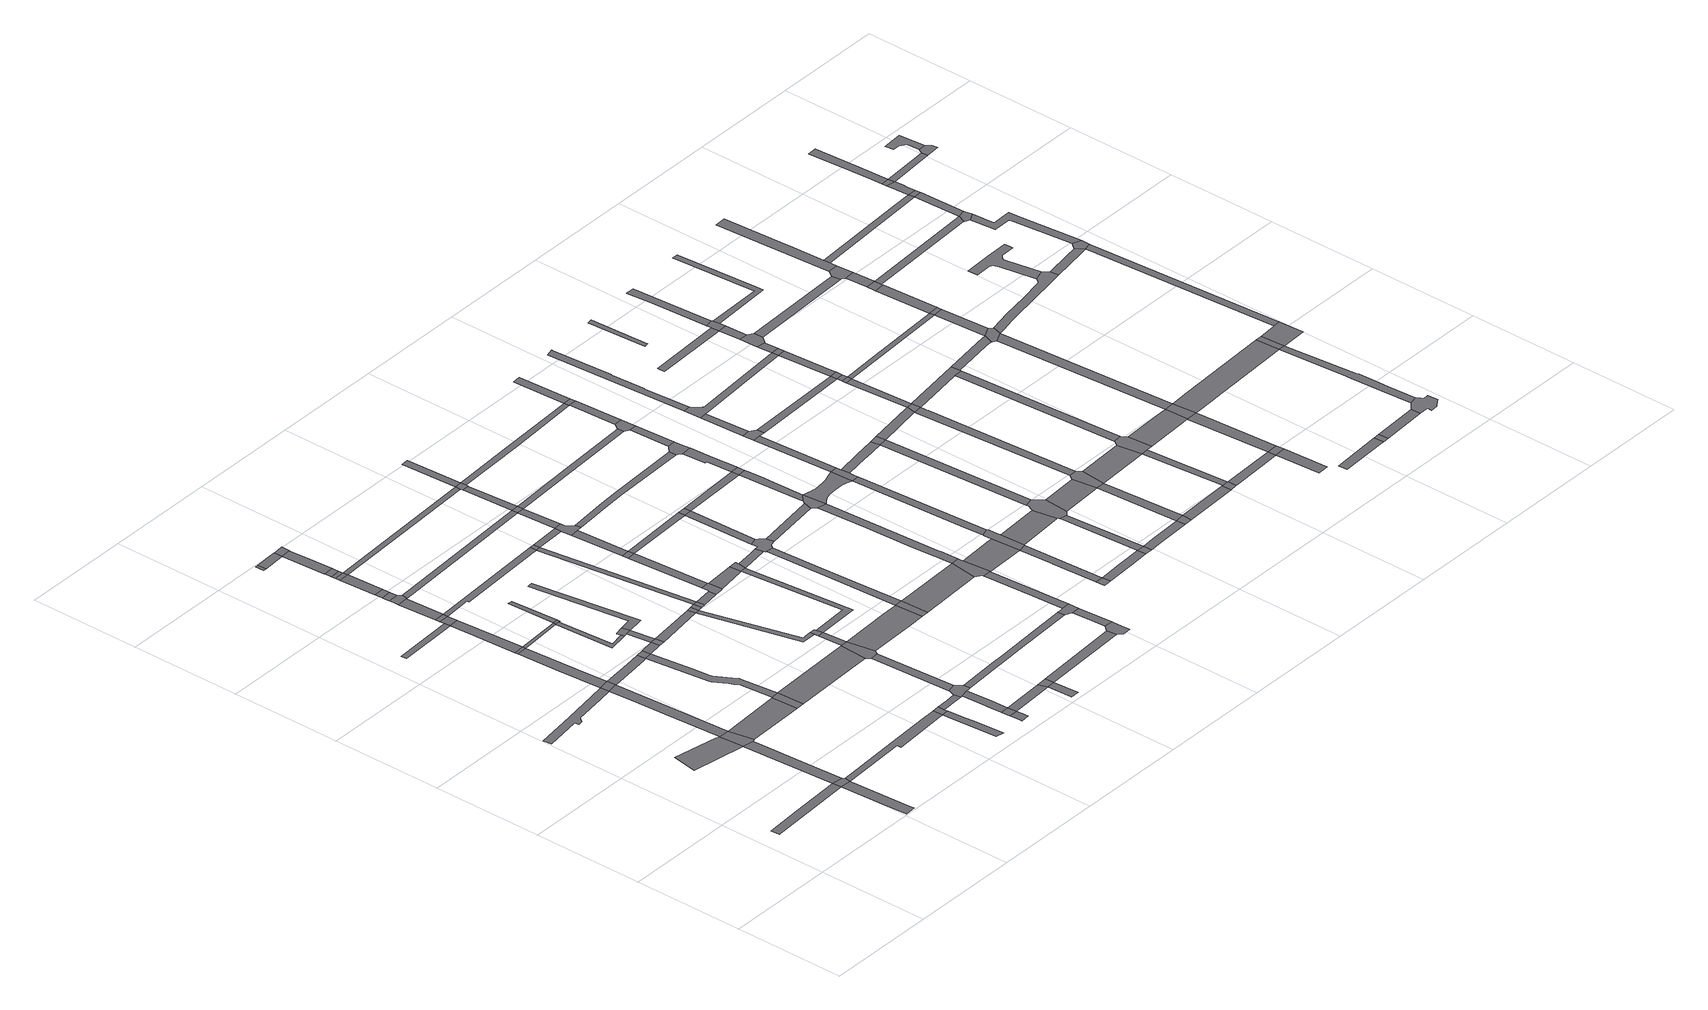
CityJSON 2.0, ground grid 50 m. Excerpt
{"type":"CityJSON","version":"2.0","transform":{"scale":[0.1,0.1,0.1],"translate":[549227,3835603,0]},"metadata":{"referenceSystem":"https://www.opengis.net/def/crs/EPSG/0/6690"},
"CityObjects":{
"road1":{"type":"Road","attributes":{"RoadStructureAttribute.sectionType":"1"},"geometry":[{"type":"MultiSurface","lod":"1","boundaries":[[[0,1,2,3,4,5]]]}]},
"road2":{"type":"Road","geometry":[{"type":"MultiSurface","lod":"1","boundaries":[[[5,6,7,8,9,10,11,12]]]}]},
"road3":{"type":"Road","attributes":{"RoadStructureAttribute.sectionType":"1"},"geometry":[{"type":"MultiSurface","lod":"1","boundaries":[[[13,14,15,16,17,18]]]}]},
"road4":{"type":"Road","geometry":[{"type":"MultiSurface","lod":"1","boundaries":[[[0,5,12,19,20,21]]]}]},
"road5":{"type":"Road","geometry":[{"type":"MultiSurface","lod":"1","boundaries":[[[22,23,24,25,26,27,28,29,30,31,32,33]]]}]},
"road6":{"type":"Road","attributes":{"RoadStructureAttribute.sectionType":"1"},"geometry":[{"type":"MultiSurface","lod":"1","boundaries":[[[17,34,35,0,21,36,37,38,39]]]}]},
"road7":{"type":"Road","geometry":[{"type":"MultiSurface","lod":"1","boundaries":[[[18,17,39,40,41,42]]]}]},
"road8":{"type":"Road","attributes":{"RoadStructureAttribute.sectionType":"1"},"geometry":[{"type":"MultiSurface","lod":"1","boundaries":[[[43,44,45,46,33,47,48,49,18,42]]]}]},
"road9":{"type":"Road","geometry":[{"type":"MultiSurface","lod":"1","boundaries":[[[50,22,33,46,51]]]}]},
"road10":{"type":"Road","attributes":{"RoadStructureAttribute.sectionType":"1"},"geometry":[{"type":"MultiSurface","lod":"1","boundaries":[[[52,53,54,55]]]}]},
"road11":{"type":"Road","attributes":{"RoadStructureAttribute.sectionType":"1"},"geometry":[{"type":"MultiSurface","lod":"1","boundaries":[[[56,42,41,57]]]}]},
"road12":{"type":"Road","attributes":{"RoadStructureAttribute.sectionType":"1"},"geometry":[{"type":"MultiSurface","lod":"1","boundaries":[[[58,59,60,61,22,50]]]}]},
"road13":{"type":"Road","attributes":{"RoadStructureAttribute.sectionType":"1"},"geometry":[{"type":"MultiSurface","lod":"1","boundaries":[[[62,63,64,65,19,12,66,67,68,69,70,71,72,73]]]}]},
"road14":{"type":"Road","geometry":[{"type":"MultiSurface","lod":"1","boundaries":[[[74,75,60,59]]]}]},
"road15":{"type":"Road","attributes":{"RoadStructureAttribute.sectionType":"1"},"geometry":[{"type":"MultiSurface","lod":"1","boundaries":[[[76,77,50,51,78,79]]]}]},
"road16":{"type":"Road","attributes":{"RoadStructureAttribute.sectionType":"1"},"geometry":[{"type":"MultiSurface","lod":"1","boundaries":[[[80,81,55,82,83,75,74]]]}]},
"road17":{"type":"Road","geometry":[{"type":"MultiSurface","lod":"1","boundaries":[[[84,85,86,87,52,55,81]]]}]},
"road18":{"type":"Road","geometry":[{"type":"MultiSurface","lod":"1","boundaries":[[[88,89,56,57,90]]]}]},
"road19":{"type":"Road","geometry":[{"type":"MultiSurface","lod":"1","boundaries":[[[91,92,86,85]]]}]},
"road20":{"type":"Road","attributes":{"RoadStructureAttribute.sectionType":"1"},"geometry":[{"type":"MultiSurface","lod":"1","boundaries":[[[93,94,95,96,92,91]]]}]},
"road21":{"type":"Road","attributes":{"RoadStructureAttribute.sectionType":"1"},"geometry":[{"type":"MultiSurface","lod":"1","boundaries":[[[97,74,59,98]]]}]},
"road22":{"type":"Road","attributes":{"RoadStructureAttribute.sectionType":"1"},"geometry":[{"type":"MultiSurface","lod":"1","boundaries":[[[99,100,101,102,103,104,105,79,106,107,108,109,110,111,89,88]]]}]},
"road23":{"type":"Road","geometry":[{"type":"MultiSurface","lod":"1","boundaries":[[[112,113,114,115]]]}]},
"road24":{"type":"Road","geometry":[{"type":"MultiSurface","lod":"1","boundaries":[[[116,117,118,119,96,95,120,121]]]}]},
"road25":{"type":"Road","attributes":{"RoadStructureAttribute.sectionType":"1"},"geometry":[{"type":"MultiSurface","lod":"1","boundaries":[[[122,123,124,118,117]]]}]},
"road26":{"type":"Road","geometry":[{"type":"MultiSurface","lod":"1","boundaries":[[[125,126,123,122]]]}]},
"road27":{"type":"Road","geometry":[{"type":"MultiSurface","lod":"1","boundaries":[[[127,76,79,105]]]}]},
"road28":{"type":"Road","attributes":{"RoadStructureAttribute.sectionType":"1"},"geometry":[{"type":"MultiSurface","lod":"1","boundaries":[[[128,129,130,131,126,125]]]}]},
"road29":{"type":"Road","attributes":{"RoadStructureAttribute.sectionType":"1"},"geometry":[{"type":"MultiSurface","lod":"1","boundaries":[[[132,112,115,133]]]}]},
"road30":{"type":"Road","geometry":[{"type":"MultiSurface","lod":"1","boundaries":[[[134,135,131,130]]]}]},
"road31":{"type":"Road","attributes":{"RoadStructureAttribute.sectionType":"1"},"geometry":[{"type":"MultiSurface","lod":"1","boundaries":[[[136,137,135,134,138]]]}]},
"road32":{"type":"Road","geometry":[{"type":"MultiSurface","lod":"1","boundaries":[[[139,140,137,136]]]}]},
"road33":{"type":"Road","attributes":{"RoadStructureAttribute.sectionType":"1"},"geometry":[{"type":"MultiSurface","lod":"1","boundaries":[[[141,127,105,142]]]}]},
"road34":{"type":"Road","attributes":{"RoadStructureAttribute.sectionType":"1"},"geometry":[{"type":"MultiSurface","lod":"1","boundaries":[[[143,144,145,73,146,147,148,149]]]}]},
"road35":{"type":"Road","attributes":{"RoadStructureAttribute.sectionType":"1"},"geometry":[{"type":"MultiSurface","lod":"1","boundaries":[[[98,150,151,152,153,154,155,156]]]}]},
"road36":{"type":"Road","geometry":[{"type":"MultiSurface","lod":"1","boundaries":[[[157,158,97,98,156]]]}]},
"road37":{"type":"Road","attributes":{"RoadStructureAttribute.sectionType":"1"},"geometry":[{"type":"MultiSurface","lod":"1","boundaries":[[[159,160,133,161,140,139]]]}]},
"road38":{"type":"Road","geometry":[{"type":"MultiSurface","lod":"1","boundaries":[[[162,62,73,145,163]]]}]},
"road39":{"type":"Road","geometry":[{"type":"MultiSurface","lod":"1","boundaries":[[[164,141,142,165]]]}]},
"road40":{"type":"Road","geometry":[{"type":"MultiSurface","lod":"1","boundaries":[[[166,167,168,97,158]]]}]},
"road41":{"type":"Road","geometry":[{"type":"MultiSurface","lod":"1","boundaries":[[[169,170,132,133,160,171]]]}]},
"road42":{"type":"Road","attributes":{"RoadStructureAttribute.sectionType":"1"},"geometry":[{"type":"MultiSurface","lod":"1","boundaries":[[[172,173,141,164]]]}]},
"road43":{"type":"Road","geometry":[{"type":"MultiSurface","lod":"1","boundaries":[[[174,175,176,177,153,152,173,172]]]}]},
"road44":{"type":"Road","attributes":{"RoadStructureAttribute.sectionType":"1"},"geometry":[{"type":"MultiSurface","lod":"1","boundaries":[[[178,179,88,90,180]]]}]},
"road45":{"type":"Road","attributes":{"RoadStructureAttribute.sectionType":"1"},"geometry":[{"type":"MultiSurface","lod":"1","boundaries":[[[181,182,162,163,183,184]]]}]},
"road46":{"type":"Road","attributes":{"RoadStructureAttribute.sectionType":"1"},"geometry":[{"type":"MultiSurface","lod":"1","boundaries":[[[185,186,187,188,189,190,191]]]}]},
"road47":{"type":"Road","geometry":[{"type":"MultiSurface","lod":"1","boundaries":[[[192,193,188,187]]]}]},
"road48":{"type":"Road","attributes":{"RoadStructureAttribute.sectionType":"1"},"geometry":[{"type":"MultiSurface","lod":"1","boundaries":[[[194,195,196,197,198,199,193,192]]]}]},
"road49":{"type":"Road","attributes":{"RoadStructureAttribute.sectionType":"1"},"geometry":[{"type":"MultiSurface","lod":"1","boundaries":[[[200,201,91,85,202,203,204,205]]]}]},
"road50":{"type":"Road","attributes":{"RoadStructureAttribute.sectionType":"1"},"geometry":[{"type":"MultiSurface","lod":"1","boundaries":[[[206,207,164,165,208]]]}]},
"road51":{"type":"Road","attributes":{"RoadStructureAttribute.sectionType":"1"},"geometry":[{"type":"MultiSurface","lod":"1","boundaries":[[[209,210,211,212,213,214,215,174,172]]]}]},
"road52":{"type":"Road","geometry":[{"type":"MultiSurface","lod":"1","boundaries":[[[216,217,218,219,220,221,222,223,181,184,197,196,224,225,226]]]}]},
"road53":{"type":"Road","attributes":{"RoadStructureAttribute.sectionType":"1"},"geometry":[{"type":"MultiSurface","lod":"1","boundaries":[[[227,228,220,219]]]}]},
"road54":{"type":"Road","attributes":{"RoadStructureAttribute.sectionType":"1"},"geometry":[{"type":"MultiSurface","lod":"1","boundaries":[[[229,192,187,230,231,232,233]]]}]},
"road55":{"type":"Road","geometry":[{"type":"MultiSurface","lod":"1","boundaries":[[[234,206,208,235]]]}]},
"road56":{"type":"Road","attributes":{"RoadStructureAttribute.sectionType":"1"},"geometry":[{"type":"MultiSurface","lod":"1","boundaries":[[[236,121,120,237]]]}]},
"road57":{"type":"Road","geometry":[{"type":"MultiSurface","lod":"1","boundaries":[[[238,178,180,239,228,227,240,241,242,243]]]}]},
"road58":{"type":"Road","attributes":{"RoadStructureAttribute.sectionType":"1"},"geometry":[{"type":"MultiSurface","lod":"1","boundaries":[[[244,235,208,245,246,247]]]}]},
"road59":{"type":"Road","attributes":{"RoadStructureAttribute.sectionType":"1"},"geometry":[{"type":"MultiSurface","lod":"1","boundaries":[[[248,234,235,249,250]]]}]},
"road60":{"type":"Road","attributes":{"RoadStructureAttribute.sectionType":"1"},"geometry":[{"type":"MultiSurface","lod":"1","boundaries":[[[251,252,238,243]]]}]},
"road61":{"type":"Road","geometry":[{"type":"MultiSurface","lod":"1","boundaries":[[[253,248,250,254]]]}]},
"road62":{"type":"Road","geometry":[{"type":"MultiSurface","lod":"1","boundaries":[[[255,256,257,247,246,252,251,258]]]}]},
"road63":{"type":"Road","geometry":[{"type":"MultiSurface","lod":"1","boundaries":[[[259,260,261,262,263,233]]]}]},
"road64":{"type":"Road","attributes":{"RoadStructureAttribute.sectionType":"1"},"geometry":[{"type":"MultiSurface","lod":"1","boundaries":[[[264,134,130,265,266]]]}]},
"road65":{"type":"Road","geometry":[{"type":"MultiSurface","lod":"1","boundaries":[[[267,229,233,263]]]}]},
"road66":{"type":"Road","attributes":{"RoadStructureAttribute.sectionType":"1"},"geometry":[{"type":"MultiSurface","lod":"1","boundaries":[[[268,253,254,269]]]}]},
"road67":{"type":"Road","attributes":{"RoadStructureAttribute.sectionType":"1"},"geometry":[{"type":"MultiSurface","lod":"1","boundaries":[[[270,205,248,253]]]}]},
"road68":{"type":"Road","geometry":[{"type":"MultiSurface","lod":"1","boundaries":[[[271,272,201,200,205,270]]]}]},
"road69":{"type":"Road","geometry":[{"type":"MultiSurface","lod":"1","boundaries":[[[273,274,275,276,268,269,277,278,279]]]}]},
"road70":{"type":"Road","attributes":{"RoadStructureAttribute.sectionType":"1"},"geometry":[{"type":"MultiSurface","lod":"1","boundaries":[[[280,281,243,242,282,283]]]}]},
"road71":{"type":"Road","attributes":{"RoadStructureAttribute.sectionType":"1"},"geometry":[{"type":"MultiSurface","lod":"1","boundaries":[[[284,285,275,274]]]}]},
"road72":{"type":"Road","attributes":{"RoadStructureAttribute.sectionType":"1"},"geometry":[{"type":"MultiSurface","lod":"1","boundaries":[[[286,287,288,258,251,289,290,291]]]}]},
"road73":{"type":"Road","attributes":{"RoadStructureAttribute.sectionType":"1"},"geometry":[{"type":"MultiSurface","lod":"1","boundaries":[[[292,293,294,295,226,225,296,297,298,299,300]]]}]},
"road74":{"type":"Road","attributes":{"RoadStructureAttribute.sectionType":"1"},"geometry":[{"type":"MultiSurface","lod":"1","boundaries":[[[301,272,271,270,302]]]}]},
"road75":{"type":"Road","geometry":[{"type":"MultiSurface","lod":"1","boundaries":[[[303,304,285,284]]]}]},
"road76":{"type":"Road","attributes":{"RoadStructureAttribute.sectionType":"1"},"geometry":[{"type":"MultiSurface","lod":"1","boundaries":[[[305,279,278,306,286]]]}]},
"road77":{"type":"Road","attributes":{"RoadStructureAttribute.sectionType":"1"},"geometry":[{"type":"MultiSurface","lod":"1","boundaries":[[[307,308,304,303]]]}]},
"road78":{"type":"Road","attributes":{"RoadStructureAttribute.sectionType":"1"},"geometry":[{"type":"MultiSurface","lod":"1","boundaries":[[[309,267,263,310]]]}]},
"road79":{"type":"Road","geometry":[{"type":"MultiSurface","lod":"1","boundaries":[[[311,312,301,302,308,307,313,314,315]]]}]},
"road80":{"type":"Road","geometry":[{"type":"MultiSurface","lod":"1","boundaries":[[[316,280,283,317]]]}]},
"road81":{"type":"Road","geometry":[{"type":"MultiSurface","lod":"1","boundaries":[[[318,319,320,321,305,286,291,322]]]}]},
"road82":{"type":"Road","attributes":{"RoadStructureAttribute.sectionType":"1"},"geometry":[{"type":"MultiSurface","lod":"1","boundaries":[[[237,301,312,323]]]}]},
"road83":{"type":"Road","geometry":[{"type":"MultiSurface","lod":"1","boundaries":[[[324,236,237,323]]]}]},
"road84":{"type":"Road","attributes":{"RoadStructureAttribute.sectionType":"1"},"geometry":[{"type":"MultiSurface","lod":"1","boundaries":[[[325,236,324,326]]]}]},
"road85":{"type":"Road","attributes":{"RoadStructureAttribute.sectionType":"1"},"geometry":[{"type":"MultiSurface","lod":"1","boundaries":[[[327,328,322,291,329,330,331,332,333,334]]]}]},
"road86":{"type":"Road","attributes":{"RoadStructureAttribute.sectionType":"1"},"geometry":[{"type":"MultiSurface","lod":"1","boundaries":[[[335,336,280,316,337,338,339]]]}]},
"road87":{"type":"Road","attributes":{"RoadStructureAttribute.sectionType":"1"},"geometry":[{"type":"MultiSurface","lod":"1","boundaries":[[[340,341,303,284,342,343]]]}]},
"road88":{"type":"Road","geometry":[{"type":"MultiSurface","lod":"1","boundaries":[[[344,264,266,325,326,345]]]}]},
"road89":{"type":"Road","attributes":{"RoadStructureAttribute.sectionType":"1"},"geometry":[{"type":"MultiSurface","lod":"1","boundaries":[[[346,347,264,344]]]}]},
"road90":{"type":"Road","attributes":{"RoadStructureAttribute.sectionType":"1"},"geometry":[{"type":"MultiSurface","lod":"1","boundaries":[[[348,349,350,316,317,351]]]}]},
"road91":{"type":"Road","geometry":[{"type":"MultiSurface","lod":"1","boundaries":[[[352,353,309,310,354,355,356,357]]]}]},
"road92":{"type":"Road","geometry":[{"type":"MultiSurface","lod":"1","boundaries":[[[358,359,360,361,362,363,364,327,334,365,366,335,339,367,368,369,370,371]]]}]},
"road93":{"type":"Road","attributes":{"RoadStructureAttribute.sectionType":"1"},"geometry":[{"type":"MultiSurface","lod":"1","boundaries":[[[372,373,374,375,376,352,357]]]}]},
"road94":{"type":"Road","attributes":{"RoadStructureAttribute.sectionType":"1"},"geometry":[{"type":"MultiSurface","lod":"1","boundaries":[[[377,343,361,360]]]}]},
"road95":{"type":"Road","geometry":[{"type":"MultiSurface","lod":"1","boundaries":[[[378,379,380,292,300,381,373,372]]]}]},
"road96":{"type":"Road","geometry":[{"type":"MultiSurface","lod":"1","boundaries":[[[382,340,343,377]]]}]},
"road97":{"type":"Road","attributes":{"RoadStructureAttribute.sectionType":"1"},"geometry":[{"type":"MultiSurface","lod":"1","boundaries":[[[383,384,385,379,378,386,387]]]}]},
"road98":{"type":"Road","attributes":{"RoadStructureAttribute.sectionType":"1"},"geometry":[{"type":"MultiSurface","lod":"1","boundaries":[[[388,389,390,315,314,391,392,393]]]}]},
"road99":{"type":"Road","geometry":[{"type":"MultiSurface","lod":"1","boundaries":[[[394,395,348,351,396,397,383,387,398]]]}]},
"road100":{"type":"Road","attributes":{"RoadStructureAttribute.sectionType":"1"},"geometry":[{"type":"MultiSurface","lod":"1","boundaries":[[[399,400,371,370,401,402]]]}]},
"road101":{"type":"Road","attributes":{"RoadStructureAttribute.sectionType":"1"},"geometry":[{"type":"MultiSurface","lod":"1","boundaries":[[[403,404,324,323,405,406,407]]]}]},
"road102":{"type":"Road","attributes":{"RoadStructureAttribute.sectionType":"1"},"geometry":[{"type":"MultiSurface","lod":"1","boundaries":[[[408,382,377,409]]]}]},
"road103":{"type":"Road","attributes":{"RoadStructureAttribute.sectionType":"1"},"geometry":[{"type":"MultiSurface","lod":"1","boundaries":[[[410,411,412,413,414,348,395,415,416,417]]]}]},
"road104":{"type":"Road","attributes":{"RoadStructureAttribute.sectionType":"1"},"geometry":[{"type":"MultiSurface","lod":"1","boundaries":[[[418,419,420,344,345,421,422]]]}]},
"road105":{"type":"Road","attributes":{"RoadStructureAttribute.sectionType":"7"},"geometry":[{"type":"MultiSurface","lod":"1","boundaries":[[[423,424,398,387,425,426]]]}]},
"road106":{"type":"Road","geometry":[{"type":"MultiSurface","lod":"1","boundaries":[[[427,428,429,430,431]]]}]},
"road107":{"type":"Road","attributes":{"RoadStructureAttribute.sectionType":"1"},"geometry":[{"type":"MultiSurface","lod":"1","boundaries":[[[432,426,433,434,428,427]]]}]},
"road108":{"type":"Road","geometry":[{"type":"MultiSurface","lod":"1","boundaries":[[[435,436,399,402,410,417]]]}]},
"road109":{"type":"Road","attributes":{"RoadStructureAttribute.sectionType":"1"},"geometry":[{"type":"MultiSurface","lod":"1","boundaries":[[[437,438,439,440,409,441,442,436,435]]]}]},
"road110":{"type":"Road","geometry":[{"type":"MultiSurface","lod":"1","boundaries":[[[443,444,445,446,447,448,449,450,451,423,426,432,452,453,454]]]}]},
"road111":{"type":"Road","attributes":{"RoadStructureAttribute.sectionType":"1"},"geometry":[{"type":"MultiSurface","lod":"1","boundaries":[[[455,456,457,458,427,431,459,460]]]}]},
"road112":{"type":"Road","geometry":[{"type":"MultiSurface","lod":"1","boundaries":[[[461,408,409,440]]]}]},
"road113":{"type":"Road","attributes":{"RoadStructureAttribute.sectionType":"1"},"geometry":[{"type":"MultiSurface","lod":"1","boundaries":[[[462,463,464,465,466,467,408,461]]]}]},
"road114":{"type":"Road","attributes":{"RoadStructureAttribute.sectionType":"7"},"geometry":[{"type":"MultiSurface","lod":"1","boundaries":[[[468,469,470,471,472,473,474,475,476,477,478,479,480,435,417,481,482,483,484,485,486,487,488,489,490,491,492,493,494,495,496,497]]]}]},
"road115":{"type":"Road","geometry":[{"type":"MultiSurface","lod":"1","boundaries":[[[498,499,500,501,502,388,393,503,465,464]]]}]},
"road116":{"type":"Road","attributes":{"RoadStructureAttribute.sectionType":"1"},"geometry":[{"type":"MultiSurface","lod":"1","boundaries":[[[504,494,505,506,448,447]]]}]},
"road117":{"type":"Road","attributes":{"RoadStructureAttribute.sectionType":"1"},"geometry":[{"type":"MultiSurface","lod":"1","boundaries":[[[507,454,453,508]]]}]},
"road118":{"type":"Road","attributes":{"RoadStructureAttribute.sectionType":"1"},"geometry":[{"type":"MultiSurface","lod":"1","boundaries":[[[509,510,502,501]]]}]},
"road119":{"type":"Road","geometry":[{"type":"MultiSurface","lod":"1","boundaries":[[[511,455,460,512,513]]]}]},
"road120":{"type":"Road","geometry":[{"type":"MultiSurface","lod":"1","boundaries":[[[514,515,403,407,510,509]]]}]},
"road121":{"type":"Road","geometry":[{"type":"MultiSurface","lod":"1","boundaries":[[[516,497,495,494,504,517,518,519,520]]]}]},
"road122":{"type":"Road","attributes":{"RoadStructureAttribute.sectionType":"1"},"geometry":[{"type":"MultiSurface","lod":"1","boundaries":[[[422,521,515,514,522]]]}]},
"road123":{"type":"Road","attributes":{"RoadStructureAttribute.sectionType":"1"},"geometry":[{"type":"MultiSurface","lod":"1","boundaries":[[[523,511,513,524,525,526]]]}]},
"road124":{"type":"Road","geometry":[{"type":"MultiSurface","lod":"1","boundaries":[[[527,418,422,522]]]}]},
"road125":{"type":"Road","attributes":{"RoadStructureAttribute.sectionType":"1"},"geometry":[{"type":"MultiSurface","lod":"1","boundaries":[[[528,529,530,497,516]]]}]},
"road126":{"type":"Road","attributes":{"RoadStructureAttribute.sectionType":"1"},"geometry":[{"type":"MultiSurface","lod":"1","boundaries":[[[531,532,418,527]]]}]},
"road127":{"type":"Road","geometry":[{"type":"MultiSurface","lod":"1","boundaries":[[[533,534,535,536,537,538,507,508,539,540,523,526,541,542,543,544]]]}]},
"road128":{"type":"Road","attributes":{"RoadStructureAttribute.sectionType":"1"},"geometry":[{"type":"MultiSurface","lod":"1","boundaries":[[[545,546,513,512,547,548]]]}]},
"road129":{"type":"Road","geometry":[{"type":"MultiSurface","lod":"1","boundaries":[[[549,550,530,529,551,552]]]}]},
"road130":{"type":"Road","geometry":[{"type":"MultiSurface","lod":"1","boundaries":[[[553,554,555,550,549]]]}]},
"road131":{"type":"Road","attributes":{"RoadStructureAttribute.sectionType":"1"},"geometry":[{"type":"MultiSurface","lod":"1","boundaries":[[[556,557,520,519,558,559,560]]]}]},
"road132":{"type":"Road","attributes":{"RoadStructureAttribute.sectionType":"1"},"geometry":[{"type":"MultiSurface","lod":"1","boundaries":[[[561,560,536,535]]]}]},
"road133":{"type":"Road","attributes":{"RoadStructureAttribute.sectionType":"1"},"geometry":[{"type":"MultiSurface","lod":"1","boundaries":[[[562,544,543,563]]]}]},
"road134":{"type":"Road","geometry":[{"type":"MultiSurface","lod":"1","boundaries":[[[564,545,548,565]]]}]},
"road135":{"type":"Road","attributes":{"RoadStructureAttribute.sectionType":"1"},"geometry":[{"type":"MultiSurface","lod":"1","boundaries":[[[566,567,568,569,570,571,572,573,574,575,576]]]}]},
"road136":{"type":"Road","geometry":[{"type":"MultiSurface","lod":"1","boundaries":[[[577,556,560,561]]]}]},
"road137":{"type":"Road","attributes":{"RoadStructureAttribute.sectionType":"1"},"geometry":[{"type":"MultiSurface","lod":"1","boundaries":[[[578,563,545,564]]]}]},
"road138":{"type":"Road","geometry":[{"type":"MultiSurface","lod":"1","boundaries":[[[579,580,581,562,563,578,582,583,584,585]]]}]},
"road139":{"type":"Road","attributes":{"RoadStructureAttribute.sectionType":"1"},"geometry":[{"type":"MultiSurface","lod":"1","boundaries":[[[586,564,565,587]]]}]},
"road140":{"type":"Road","attributes":{"RoadStructureAttribute.sectionType":"1"},"geometry":[{"type":"MultiSurface","lod":"1","boundaries":[[[588,552,551,589]]]}]},
"road141":{"type":"Road","attributes":{"RoadStructureAttribute.sectionType":"1"},"geometry":[{"type":"MultiSurface","lod":"1","boundaries":[[[590,591,577,561,592,593]]]}]},
"road142":{"type":"Road","attributes":{"RoadStructureAttribute.sectionType":"1"},"geometry":[{"type":"MultiSurface","lod":"1","boundaries":[[[594,595,596,597,576,575,555,554,598,599,600]]]}]},
"road143":{"type":"Road","attributes":{"RoadStructureAttribute.sectionType":"1"},"geometry":[{"type":"MultiSurface","lod":"1","boundaries":[[[601,602,603,604,593,605,579,585]]]}]},
"road144":{"type":"Road","attributes":{"RoadStructureAttribute.sectionType":"1"},"geometry":[{"type":"MultiSurface","lod":"1","boundaries":[[[606,582,578,607,608]]]}]},
"road145":{"type":"Road","geometry":[{"type":"MultiSurface","lod":"1","boundaries":[[[609,610,586,587,611,612]]]}]},
"road146":{"type":"Road","geometry":[{"type":"MultiSurface","lod":"1","boundaries":[[[613,590,593,604]]]}]},
"road147":{"type":"Road","attributes":{"RoadStructureAttribute.sectionType":"1"},"geometry":[{"type":"MultiSurface","lod":"1","boundaries":[[[614,615,616,617,618]]]}]},
"road148":{"type":"Road","attributes":{"RoadStructureAttribute.sectionType":"1"},"geometry":[{"type":"MultiSurface","lod":"1","boundaries":[[[619,620,621,622,623]]]}]},
"road149":{"type":"Road","attributes":{"RoadStructureAttribute.sectionType":"1"},"geometry":[{"type":"MultiSurface","lod":"1","boundaries":[[[624,625,608,610,609]]]}]},
"road150":{"type":"Road","attributes":{"RoadStructureAttribute.sectionType":"1"},"geometry":[{"type":"MultiSurface","lod":"1","boundaries":[[[626,627,628,590,613]]]}]},
"road151":{"type":"Road","geometry":[{"type":"MultiSurface","lod":"1","boundaries":[[[629,630,631,628,627,626]]]}]},
"road152":{"type":"Road","attributes":{"RoadStructureAttribute.sectionType":"1"},"geometry":[{"type":"MultiSurface","lod":"1","boundaries":[[[632,589,631,630,629]]]}]},
"road153":{"type":"Road","geometry":[{"type":"MultiSurface","lod":"1","boundaries":[[[633,588,589,632]]]}]},
"road154":{"type":"Road","geometry":[{"type":"MultiSurface","lod":"1","boundaries":[[[634,635,636,637,638,606,608,625,639,640,641]]]}]},
"road155":{"type":"Road","attributes":{"RoadStructureAttribute.sectionType":"1"},"geometry":[{"type":"MultiSurface","lod":"1","boundaries":[[[642,643,599,588,633]]]}]},
"road156":{"type":"Road","attributes":{"RoadStructureAttribute.sectionType":"1"},"geometry":[{"type":"MultiSurface","lod":"1","boundaries":[[[644,645,646,612,611,647,648]]]}]},
"road157":{"type":"Road","geometry":[{"type":"MultiSurface","lod":"1","boundaries":[[[649,600,599,643]]]}]},
"road158":{"type":"Road","attributes":{"RoadStructureAttribute.sectionType":"1"},"geometry":[{"type":"MultiSurface","lod":"1","boundaries":[[[650,600,649,651]]]}]},
"road159":{"type":"Road","geometry":[{"type":"MultiSurface","lod":"1","boundaries":[[[652,653,613,604,654,655,656,657,658]]]}]},
"road160":{"type":"Road","geometry":[{"type":"MultiSurface","lod":"1","boundaries":[[[659,660,650,651,661,662,663]]]}]},
"road161":{"type":"Road","attributes":{"RoadStructureAttribute.sectionType":"1"},"geometry":[{"type":"MultiSurface","lod":"1","boundaries":[[[657,656,636,635]]]}]},
"road162":{"type":"Road","attributes":{"RoadStructureAttribute.sectionType":"1"},"geometry":[{"type":"MultiSurface","lod":"1","boundaries":[[[664,623,660,659]]]}]},
"road163":{"type":"Road","geometry":[{"type":"MultiSurface","lod":"1","boundaries":[[[665,666,667,619,623,664,668,669]]]}]},
"road164":{"type":"Road","attributes":{"RoadStructureAttribute.sectionType":"1"},"geometry":[{"type":"MultiSurface","lod":"1","boundaries":[[[670,671,672,641,640,673]]]}]},
"road165":{"type":"Road","geometry":[{"type":"MultiSurface","lod":"1","boundaries":[[[674,648,675,676,677,678]]]}]},
"road166":{"type":"Road","attributes":{"RoadStructureAttribute.sectionType":"1"},"geometry":[{"type":"MultiSurface","lod":"1","boundaries":[[[679,680,681,682,683,684,666,665]]]}]},
"road167":{"type":"Road","geometry":[{"type":"MultiSurface","lod":"1","boundaries":[[[685,644,648,674]]]}]},
"road168":{"type":"Road","attributes":{"RoadStructureAttribute.sectionType":"1"},"geometry":[{"type":"MultiSurface","lod":"1","boundaries":[[[673,686,644,685,687]]]}]},
"road169":{"type":"Road","attributes":{"RoadStructureAttribute.sectionType":"1"},"geometry":[{"type":"MultiSurface","lod":"1","boundaries":[[[688,689,629,626,690]]]}]},
"road170":{"type":"Road","geometry":[{"type":"MultiSurface","lod":"1","boundaries":[[[691,670,673,687]]]}]},
"road171":{"type":"Road","attributes":{"RoadStructureAttribute.sectionType":"1"},"geometry":[{"type":"MultiSurface","lod":"1","boundaries":[[[692,693,694,695,696]]]}]},
"road172":{"type":"Road","attributes":{"RoadStructureAttribute.sectionType":"1"},"geometry":[{"type":"MultiSurface","lod":"1","boundaries":[[[697,698,699,652,658,700,701,702]]]}]},
"road173":{"type":"Road","attributes":{"RoadStructureAttribute.sectionType":"1"},"geometry":[{"type":"MultiSurface","lod":"1","boundaries":[[[703,704,705,706,707,708,709,669,668]]]}]},
"road174":{"type":"Road","attributes":{"RoadStructureAttribute.sectionType":"1"},"geometry":[{"type":"MultiSurface","lod":"1","boundaries":[[[710,663,662,711]]]}]},
"road175":{"type":"Road","attributes":{"RoadStructureAttribute.sectionType":"1"},"geometry":[{"type":"MultiSurface","lod":"1","boundaries":[[[712,713,714,670,691]]]}]},
"road176":{"type":"Road","geometry":[{"type":"MultiSurface","lod":"1","boundaries":[[[715,692,696,716]]]}]},
"road177":{"type":"Road","geometry":[{"type":"MultiSurface","lod":"1","boundaries":[[[717,697,702,718,714,713,719]]]}]},
"road178":{"type":"Road","attributes":{"RoadStructureAttribute.sectionType":"1"},"geometry":[{"type":"MultiSurface","lod":"1","boundaries":[[[720,690,721,697,717]]]}]},
"road179":{"type":"Road","geometry":[{"type":"MultiSurface","lod":"1","boundaries":[[[722,717,719]]]}]},
"road180":{"type":"Road","attributes":{"RoadStructureAttribute.sectionType":"1"},"geometry":[{"type":"MultiSurface","lod":"1","boundaries":[[[723,715,716,724]]]}]},
"road181":{"type":"Road","geometry":[{"type":"MultiSurface","lod":"1","boundaries":[[[725,688,690,720]]]}]},
"road182":{"type":"Road","attributes":{"RoadStructureAttribute.sectionType":"1"},"geometry":[{"type":"MultiSurface","lod":"1","boundaries":[[[726,727,728,691,687,729,730,731,732,733]]]}]},
"road183":{"type":"Road","attributes":{"RoadStructureAttribute.sectionType":"1"},"geometry":[{"type":"MultiSurface","lod":"1","boundaries":[[[734,735,688,725]]]}]},
"road184":{"type":"Road","geometry":[{"type":"MultiSurface","lod":"1","boundaries":[[[736,737,735,734,738]]]}]},
"road185":{"type":"Road","attributes":{"RoadStructureAttribute.sectionType":"1"},"geometry":[{"type":"MultiSurface","lod":"1","boundaries":[[[739,740,741,742,737,736]]]}]},
"road186":{"type":"Road","geometry":[{"type":"MultiSurface","lod":"1","boundaries":[[[743,744,745,710,711,746,741,740]]]}]},
"road187":{"type":"Road","geometry":[{"type":"MultiSurface","lod":"1","boundaries":[[[747,748,749,750,751,723,724,752,753,754,755,756,757,758,759]]]}]},
"road188":{"type":"Road","attributes":{"RoadStructureAttribute.sectionType":"1"},"geometry":[{"type":"MultiSurface","lod":"1","boundaries":[[[760,761,762,763,744,743,764,765,766]]]}]},
"road189":{"type":"Road","attributes":{"RoadStructureAttribute.sectionType":"1"},"geometry":[{"type":"MultiSurface","lod":"1","boundaries":[[[767,768,769,770,771,772,773,774,775,719,713,776,777,778,779,780,781,782,783,784,785]]]}]},
"road190":{"type":"Road","attributes":{"RoadStructureAttribute.sectionType":"1"},"geometry":[{"type":"MultiSurface","lod":"1","boundaries":[[[786,787,788,789,790,733,791,792,793,751,750]]]}]},
"road191":{"type":"Road","geometry":[{"type":"MultiSurface","lod":"1","boundaries":[[[794,726,733,790]]]}]},
"road192":{"type":"Road","attributes":{"RoadStructureAttribute.sectionType":"1"},"geometry":[{"type":"MultiSurface","lod":"1","boundaries":[[[795,736,738,796]]]}]},
"road193":{"type":"Road","geometry":[{"type":"MultiSurface","lod":"1","boundaries":[[[797,798,799,794,790,800,801]]]}]},
"road194":{"type":"Road","geometry":[{"type":"MultiSurface","lod":"1","boundaries":[[[802,803,804,805,806,807,808,809,810,811,812,813,814,815,816,817,818,768,767]]]}]},
"road195":{"type":"Road","attributes":{"RoadStructureAttribute.sectionType":"1"},"geometry":[{"type":"MultiSurface","lod":"1","boundaries":[[[819,820,821,766,765,822]]]}]},
"road196":{"type":"Road","geometry":[{"type":"MultiSurface","lod":"1","boundaries":[[[823,824,785,784,825,826,827,828,829]]]}]},
"road197":{"type":"Road","attributes":{"RoadStructureAttribute.sectionType":"1"},"geometry":[{"type":"MultiSurface","lod":"1","boundaries":[[[830,829,798,797]]]}]},
"road198":{"type":"Road","geometry":[{"type":"MultiSurface","lod":"1","boundaries":[[[831,823,829,830,832]]]}]},
"road199":{"type":"Road","geometry":[{"type":"MultiSurface","lod":"1","boundaries":[[[833,795,796,834,835,836]]]}]},
"road200":{"type":"Road","attributes":{"RoadStructureAttribute.sectionType":"1"},"geometry":[{"type":"MultiSurface","lod":"1","boundaries":[[[837,838,839,840,836,835,841,842,843,844,845,846,847,848,831,832]]]}]},
"road201":{"type":"Road","attributes":{"RoadStructureAttribute.sectionType":"1"},"geometry":[{"type":"MultiSurface","lod":"1","boundaries":[[[849,822,850,851,795,833]]]}]},
"road202":{"type":"Road","geometry":[{"type":"MultiSurface","lod":"1","boundaries":[[[852,819,822,849]]]}]},
"road203":{"type":"Road","attributes":{"RoadStructureAttribute.sectionType":"1"},"geometry":[{"type":"MultiSurface","lod":"1","boundaries":[[[853,854,819,852,855,856,857,858]]]}]},
"road204":{"type":"Road","geometry":[{"type":"MultiSurface","lod":"1","boundaries":[[[859,860,853,858]]]}]},
"road205":{"type":"Road","attributes":{"RoadStructureAttribute.sectionType":"1"},"geometry":[{"type":"MultiSurface","lod":"1","boundaries":[[[861,862,863,864,865,860,859]]]}]},
"road206":{"type":"Road","attributes":{"RoadStructureAttribute.sectionType":"1"},"geometry":[{"type":"MultiSurface","lod":"1","boundaries":[[[866,859,858,867,868,869]]]}]},
"road207":{"type":"Road","geometry":[{"type":"MultiSurface","lod":"1","boundaries":[[[870,871,872,873,874,875,876]]]}]},
"road208":{"type":"Road","geometry":[{"type":"MultiSurface","lod":"1","boundaries":[[[876,875,866,869,877,878]]]}]}
},
"vertices":[
[494,355,0],[261,341,0],[94,330,0],[97,290,0],[103,291,0],[496,315,0],
[497,308,0],[507,133,0],[514,5,0],[564,8,0],[561,30,0],[546,308,0],[545,312,0],
[446,894,0],[243,934,0],[223,820,0],[340,800,0],[468,779,0],[461,891,0],
[551,340,0],[547,344,0],[543,349,0],
[426,1453,0],[363,1443,0],[195,1418,0],[8,1391,0],[14,1354,0],[180,1378,0],[184,1358,0],[203,1361,0],[220,1383,0],[366,1403,0],[369,1404,0],[429,1412,0],
[469,777,0],[469,774,0],[535,487,0],[519,759,0],[519,766,0],[519,771,0],
[529,776,0],[532,777,0],[511,889,0],
[511,892,0],[510,893,0],[494,1169,0],[477,1420,0],[437,1299,0],[445,1146,0],[461,898,0],
[475,1460,0],[479,1420,0],
[381,2191,0],[104,2176,0],[106,2150,0],[383,2166,0],
[793,905,0],[799,786,0],
[468,1561,0],[450,1846,0],[402,1843,0],[413,1662,0],
[1119,374,0],[1112,373,0],[1053,370,0],[848,358,0],[549,313,0],[849,330,0],[849,324,0],[849,310,0],[851,310,0],[1098,327,0],[1115,328,0],[1119,328,0],
[449,1859,0],[401,1856,0],
[684,1486,0],[614,1476,0],[676,1445,0],[690,1447,0],
[448,1872,0],[429,2169,0],[384,2163,0],[389,2054,0],
[427,2208,0],[427,2213,0],[380,2211,0],[380,2198,0],
[833,910,0],[795,905,0],[837,788,0],
[426,2236,0],[378,2233,0],
[426,2245,0],[417,2409,0],[417,2411,0],[367,2408,0],
[651,1873,0],[648,1860,0],
[814,1076,0],[813,1085,0],[808,1094,0],[760,1177,0],[759,1186,0],[750,1263,0],[727,1453,0],[727,1160,0],[728,1156,0],[730,1152,0],[763,1093,0],[772,1075,0],[781,1059,0],
[230,2994,0],[215,2993,0],[217,2953,0],[232,2954,0],
[420,2444,0],[413,2452,0],[365,2450,0],[366,2427,0],[422,2411,0],[425,2438,0],
[411,2488,0],[364,2485,0],[364,2482,0],
[409,2523,0],[362,2520,0],
[722,1491,0],
[400,2679,0],[400,2686,0],[400,2688,0],[352,2685,0],
[334,2999,0],[334,2960,0],
[398,2710,0],[351,2708,0],
[396,2730,0],[350,2727,0],[397,2711,0],
[394,2760,0],[348,2757,0],
[787,1500,0],[792,1462,0],
[1164,200,0],[1158,269,0],[1152,331,0],[1120,305,0],[1129,194,0],[1139,78,0],[1175,72,0],
[663,1591,0],[752,1606,0],[756,1607,0],[753,1622,0],[749,1621,0],[686,1608,0],[668,1861,0],
[676,1861,0],[675,1875,0],
[389,2841,0],[382,2963,0],[347,2762,0],
[1149,376,0],[1151,346,0],
[814,1504,0],[820,1465,0],
[661,2091,0],[651,2090,0],[641,2090,0],
[384,3003,0],[336,2999,0],[384,2963,0],
[798,1614,0],[771,1609,0],
[791,1650,0],[749,1642,0],[748,1641,0],[752,1624,0],
[1232,926,0],[834,910,0],[1226,801,0],
[1250,382,0],[1206,379,0],[1208,349,0],[1259,352,0],
[1322,87,0],[1322,88,0],[1320,127,0],[1280,125,0],[1283,83,0],[1283,70,0],[1323,72,0],
[1317,168,0],[1277,167,0],
[1313,245,0],[1312,261,0],[1305,362,0],[1266,352,0],[1273,239,0],[1273,230,0],
[988,2263,0],[988,2268,0],[555,2222,0],[555,2214,0],[975,2238,0],[989,2239,0],
[1044,1534,0],[927,1519,0],[1049,1498,0],
[869,1626,0],[878,1628,0],[877,1634,0],[803,2109,0],[791,2108,0],[778,2106,0],[843,1660,0],
[1324,396,0],[1323,397,0],[1306,416,0],[1300,423,0],[1262,415,0],[1262,413,0],[1263,412,0],[1252,387,0],[1316,363,0],[1327,364,0],[1325,395,0],
[1279,787,0],[1241,783,0],
[1510,180,0],[1331,128,0],[1510,139,0],[1521,140,0],[1523,140,0],
[1067,1537,0],[1072,1501,0],
[1137,2483,0],[1137,2455,0],
[1237,927,0],[1237,789,0],[1280,788,0],[1281,791,0],[1289,805,0],[1267,927,0],
[1181,1073,0],[1161,1056,0],[1229,1056,0],[1228,1076,0],
[1089,1540,0],[1080,1502,0],[1094,1504,0],
[1259,1039,0],[1230,1037,0],
[1109,1543,0],[1114,1507,0],
[1250,1074,0],[1248,1077,0],[1244,1076,0],[1253,1069,0],
[1529,27,0],[1549,27,0],[1569,28,0],[1569,29,0],[1560,143,0],
[1122,2750,0],[917,2715,0],[1122,2728,0],
[1557,183,0],
[1193,1553,0],[1197,1518,0],
[1012,2241,0],
[1011,2265,0],[1010,2270,0],
[1235,1589,0],[1233,1591,0],[1197,1589,0],[1199,1559,0],[1230,1522,0],[1241,1524,0],[1235,1588,0],
[1577,942,0],[1503,939,0],[1504,812,0],[1584,816,0],
[1210,1936,0],[1172,1933,0],
[1379,1544,0],[1379,1543,0],[1423,1078,0],[1451,1049,0],[1406,1545,0],[1406,1547,0],
[1938,435,0],[1778,424,0],[1582,412,0],[1508,407,0],[1508,377,0],[1521,378,0],[1683,388,0],[1708,389,0],[1940,404,0],
[1149,2278,0],[1149,2248,0],
[1207,1963,0],[1170,1961,0],
[1375,1598,0],[1372,1543,0],
[1192,2203,0],[1153,2200,0],
[1959,209,0],[1965,164,0],
[1187,2261,0],[1185,2281,0],[1200,2204,0],[1217,2206,0],[1214,2233,0],
[1615,945,0],[1621,818,0],
[1411,1586,0],[1411,1594,0],[1411,1600,0],[1406,1600,0],[1411,1584,0],
[1172,2456,0],
[1172,2485,0],
[1125,2717,0],[1157,2718,0],
[1530,1601,0],[1496,1595,0],[1407,1548,0],[1410,1548,0],[1411,1548,0],[1496,1559,0],[1531,1564,0],[1536,1565,0],
[1544,1555,0],[1562,1247,0],[1600,1164,0],[1590,1325,0],[1579,1555,0],
[1533,1984,0],[1492,1982,0],[1492,1951,0],[1535,1952,0],
[1156,2755,0],[1159,2728,0],
[1144,3010,0],[1110,3006,0],
[1935,959,0],[1787,952,0],[1616,945,0],[1918,834,0],
[1981,236,0],[1974,227,0],[1986,148,0],[2024,150,0],[2022,190,0],[2020,232,0],
[1609,1614,0],[1591,1632,0],[1580,1642,0],[1546,1632,0],[1547,1605,0],[1547,1603,0],[1542,1602,0],[1538,1563,0],[1541,1558,0],[1581,1558,0],[1590,1571,0],[1591,1572,0],[1615,1576,0],[1610,1613,0],
[2010,391,0],[1971,389,0],[1972,389,0],[1979,283,0],[1981,238,0],
[1572,1955,0],
[2008,439,0],[1969,437,0],[1958,436,0],[1959,395,0],
[1570,1986,0],
[1947,811,0],[1961,579,0],[1970,437,0],[1986,808,0],[1987,809,0],
[1826,2275,0],[1489,2257,0],[1397,2250,0],[1400,2223,0],[1490,2229,0],[1829,2242,0],
[1975,950,0],[1974,961,0],[1946,818,0],[1947,812,0],[1976,938,0],
[1889,1653,0],[1881,1652,0],[1876,1613,0],[1877,1613,0],
[1822,2527,0],[1487,2506,0],[1487,2476,0],[1752,2492,0],[1824,2497,0],
[1875,2003,0],[1878,1970,0],
[1896,1595,0],[1911,1363,0],[1921,1167,0],[1930,1045,0],[1930,1044,0],[1970,1043,0],[1969,1047,0],[1939,1587,0],
[1825,2794,0],[1699,2787,0],[1484,2774,0],[1484,2746,0],[1827,2772,0],
[2160,948,0],[2142,947,0],[2168,816,0],[2170,816,0],
[2225,454,0],[2189,453,0],[2191,431,0],[2192,412,0],[2230,414,0],
[2206,822,0],[2180,660,0],[2178,660,0],
[1930,1696,0],[1897,1667,0],
[1924,1818,0],[1920,1900,0],[1916,1958,0],[1915,1973,0],[1896,1694,0],[1897,1674,0],
[2202,943,0],[2202,945,0],[2199,991,0],[2199,996,0],[2194,1002,0],[2159,990,0],[2159,988,0],[2159,982,0],[2161,948,0],[2207,826,0],[2208,826,0],[2203,940,0],
[2454,469,0],[2444,468,0],[2363,463,0],[2337,461,0],[2366,423,0],[2457,429,0],
[1913,2005,0],
[1913,2016,0],[1906,2123,0],[1899,2230,0],[1851,2227,0],[1857,2121,0],[1869,2120,0],
[2115,1712,0],[2086,1701,0],[2085,1701,0],[2074,1697,0],[2064,1693,0],[2047,1690,0],[2012,1686,0],[1993,1684,0],[1979,1685,0],[1972,1686,0],[1965,1687,0],[1959,1688,0],[1946,1692,0],[1951,1597,0],[1957,1601,0],[1962,1604,0],[1966,1606,0],[1979,1612,0],[1996,1617,0],[2017,1620,0],[2035,1622,0],[2055,1622,0],[2070,1623,0],[2086,1621,0],[2088,1620,0],[2099,1619,0],[2123,1609,0],[2123,1616,0],[2122,1618,0],[2118,1712,0],
[1898,2231,0],[1897,2242,0],[1896,2257,0],[1893,2304,0],[1855,2301,0],[1835,2238,0],
[2158,1611,0],[2153,1096,0],[2158,1009,0],
[2408,952,0],[2426,844,0],
[1882,2487,0],[1846,2485,0],
[2457,469,0],[2492,429,0],[2492,469,0],
[1878,2555,0],[1840,2553,0],
[2153,1714,0],[2157,1629,0],[2156,1653,0],[2158,1653,0],[2154,1692,0],
[1828,2761,0],[1864,2771,0],
[2434,835,0],[2481,617,0],[2474,706,0],[2466,829,0],
[1863,2796,0],
[2132,2069,0],[2132,2078,0],[2096,2075,0],
[1851,3040,0],[1812,3036,0],
[2492,963,0],[2468,993,0],[2461,1001,0],[2421,990,0],[2422,981,0],[2411,957,0],[2433,844,0],[2433,839,0],[2470,832,0],[2480,842,0],[2486,847,0],[2496,959,0],
[2706,481,0],[2553,473,0],[2555,433,0],[2708,441,0],
[2128,2129,0],[2093,2127,0],[2159,2079,0],[2158,2113,0],
[2115,2331,0],[2115,2332,0],[2081,2330,0],
[2373,1726,0],[2275,1711,0],[2277,1671,0],[2281,1671,0],[2380,1685,0],
[2419,1691,0],
[2666,969,0],[2683,858,0],
[2749,487,0],[2747,444,0],
[2097,2622,0],[2098,2624,0],[2096,2647,0],[2088,2780,0],[2090,2781,0],[2073,3059,0],[2073,3062,0],[2039,3054,0],[2063,2644,0],[2077,2408,0],[2111,2410,0],
[2413,1732,0],
[2724,860,0],
[2684,993,0],[2681,990,0],[2669,973,0],[2735,973,0],[2733,977,0],[2721,991,0],[2719,994,0],
[2999,499,0],[3002,456,0],
[2615,2127,0],[2618,2097,0],
[2642,1766,0],[2630,1765,0],[2631,1724,0],[2634,1724,0],
[2574,2400,0],[2145,2368,0],[2143,2371,0],[2114,2405,0],[2473,2362,0],[2600,2372,0],[2597,2402,0],
[2676,1692,0],[2675,1702,0],[2675,1715,0],[2674,1728,0],[2635,1712,0],
[2953,985,0],[2743,861,0],[2973,874,0],
[3034,500,0],[3004,499,0],[3037,460,0],[3034,499,0],
[2672,1770,0],
[2321,2804,0],[2331,2806,0],[2341,2807,0],[2326,3076,0],[2304,3074,0],
[2580,2690,0],[2235,2671,0],[2236,2655,0],[2238,2639,0],[2582,2652,0],
[3005,876,0],[3006,877,0],
[2656,2055,0],[2625,2053,0],[2621,2053,0],
[2656,2075,0],[2622,2073,0],[2620,2073,0],
[2654,2100,0],
[2652,2130,0],
[3024,993,0],[3009,1013,0],[2971,1009,0],[2970,1007,0],[2957,989,0],[3009,877,0],[3034,878,0],[3028,989,0],
[2651,2150,0],[2637,2374,0],
[3290,512,0],[3042,500,0],[3035,500,0],[3043,460,0],[3291,474,0],
[2636,2404,0],
[2593,2472,0],[2632,2467,0],
[2960,1812,0],[2677,1771,0],[2923,1765,0],[2924,1766,0],[2924,1765,0],[2963,1767,0],[2963,1772,0],
[2628,2555,0],[2588,2553,0],[2633,2468,0],[2655,2498,0],[2654,2538,0],
[2624,2654,0],
[2616,2717,0],[2578,2712,0],[2580,2691,0],[2623,2685,0],[2617,2716,0],
[3262,999,0],[3245,999,0],[3139,994,0],[3265,892,0],
[3344,478,0],[3292,473,0],[3292,470,0],[3305,270,0],[3357,273,0],
[2614,2732,0],[2593,3089,0],[2554,3089,0],[2554,3088,0],[2562,2984,0],[2577,2732,0],
[3342,515,0],
[3265,890,0],[3317,892,0],
[3189,2110,0],[2836,2087,0],[3191,2088,0],
[3308,1000,0],
[3621,260,0],[3390,245,0],[3392,204,0],[3619,215,0],[3624,215,0],
[3205,1848,0],[3189,1846,0],[3145,1839,0],[2966,1773,0],[3151,1800,0],[3190,1805,0],
[2904,2700,0],[2902,2735,0],[2878,3107,0],[2850,3106,0],[2877,2735,0],[2879,2722,0],[2621,2715,0],
[3141,2558,0],[3149,2520,0],
[3308,1001,0],[3255,1814,0],[3210,1791,0],
[3651,262,0],[3654,218,0],
[3252,1871,0],[3192,1803,0],[3270,1858,0],
[3239,2091,0],[3191,2077,0],
[3269,1859,0],
[3861,275,0],[3863,231,0],
[3238,2113,0],
[3846,1033,0],[3631,1020,0],[3403,1007,0],[3331,893,0],[3411,898,0],[3441,900,0],[3443,900,0],[3853,923,0],
[3222,2369,0],[3175,2366,0],
[3221,2411,0],[3173,2408,0],[3222,2378,0],
[3221,2415,0],[3215,2512,0],[3167,2509,0],[3168,2501,0],
[3210,2590,0],[3162,2587,0],[3142,2559,0],[3156,2520,0],
[3951,286,0],[3943,297,0],[3934,310,0],[3933,311,0],[3895,303,0],[3906,233,0],[3907,224,0],[3907,222,0],[3907,212,0],[3941,214,0],[3944,216,0],[3978,241,0],[3976,288,0],
[3198,2814,0],[3197,2833,0],[3181,3125,0],[3131,3122,0],[3209,2616,0],[3208,2620,0],[3205,2651,0],
[3678,1959,0],[3630,1945,0],[3622,1932,0],[3619,1927,0],[3605,1919,0],[3604,1919,0],[3503,1902,0],[3374,1881,0],[3325,1870,0],[3267,1817,0],[3330,1830,0],[3333,1831,0],[3386,1842,0],[3510,1863,0],[3526,1866,0],[3639,1885,0],[3669,1890,0],[3704,1896,0],[3700,1935,0],
[3926,445,0],[3923,506,0],[3918,584,0],[3917,589,0],[3884,925,0],[3875,625,0],[3877,585,0],[3886,443,0],
[3878,1035,0],
[3767,2444,0],[3752,2409,0],
[3996,1043,0],[3964,1040,0],[3960,1040,0],[3889,925,0],[4003,930,0],
[3649,2121,0],[3652,2131,0],[3662,2141,0],[3665,2144,0],[3669,2148,0],[3733,2149,0],[3732,2169,0],[3732,2189,0],[3731,2189,0],[3728,2189,0],[3631,2185,0],[3504,2179,0],[3504,2157,0],[3506,2135,0],[3579,2139,0],[3593,2129,0],[3602,2104,0],
[3757,2686,0],[3750,2686,0],[3670,2681,0],[3760,2659,0],
[3879,1964,0],[3830,1956,0],[3786,1909,0],[3874,1924,0],[3875,1924,0],[3899,1928,0],[3905,1929,0],
[3941,1938,0],
[3902,1993,0],[3940,1979,0],
[3804,2452,0],[3756,2406,0],[3775,2394,0],[3812,2417,0],
[3912,2274,0],[3908,2315,0],[3901,2315,0],[3818,2312,0],[3787,2294,0],[3787,2287,0],[3788,2282,0],[3788,2279,0],[3791,2279,0],[3871,2282,0],[3871,2278,0],[3872,2273,0],
[3797,2660,0],[3766,2453,0],[3767,2447,0],
[3796,2687,0],
[3750,2788,0],[3753,2743,0],[3794,2726,0],[3794,2744,0],[3791,2779,0],[3791,2784,0],
[3788,2814,0],[3749,2812,0],
[3781,2955,0],[3770,3160,0],[3727,3159,0],[3741,2953,0],[3747,2861,0],
[4009,2829,0],[3893,2791,0],[3898,2792,0],[4011,2801,0],
[4045,2972,0],[3954,2965,0],[3956,2926,0],[3989,2927,0],[4016,2907,0],[4020,2851,0],[4054,2852,0],
[4075,2806,0],[4072,2834,0]
]}
